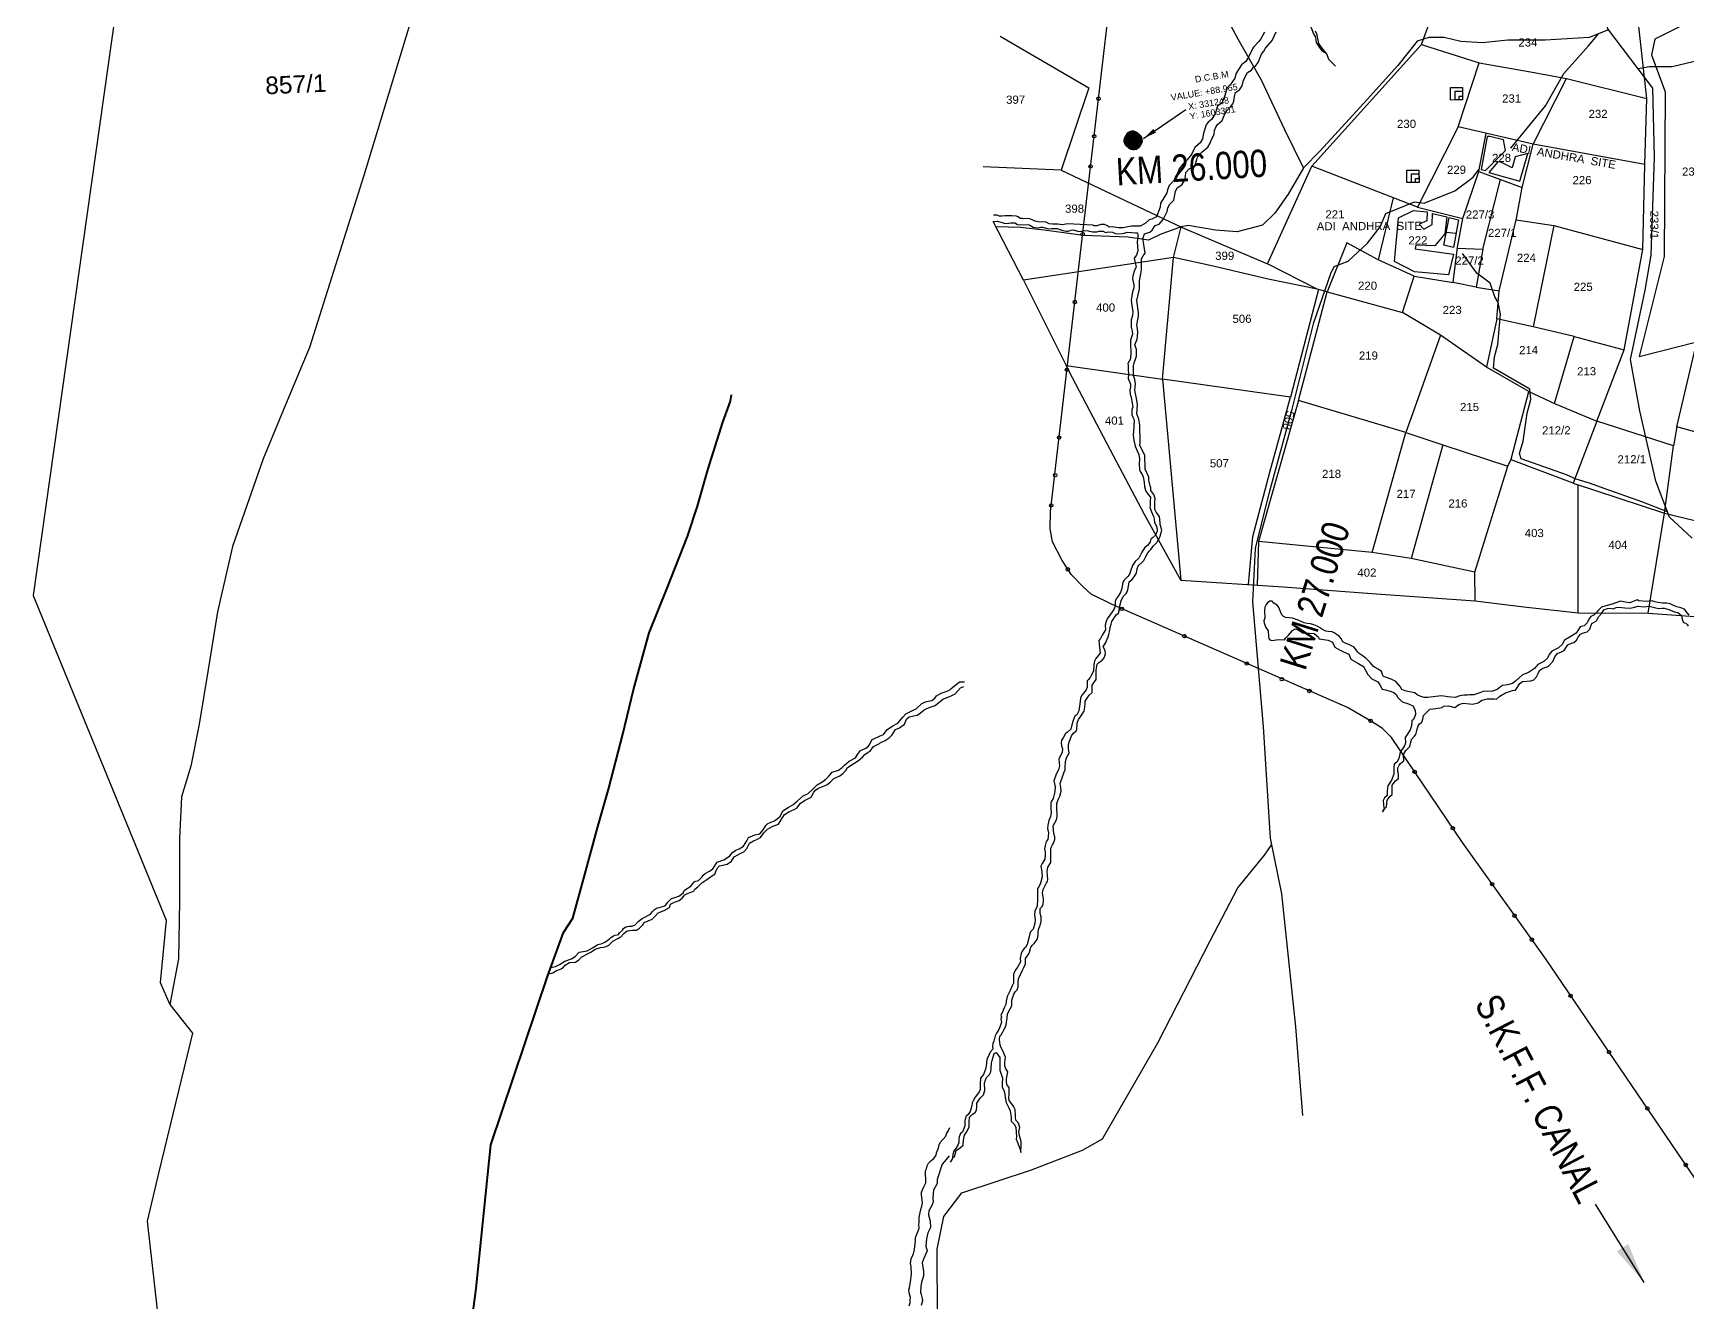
# Model space of a CAD drawing. Header units: inches. Extents: x 304037 to 460575, y 1453943 to 1639883.
# Drawn here: x 329636 to 332061, y 1601598 to 1603459 of the extents above; entities that cross this region are included whole.
import ezdxf

# ---------------------------------------------------------------- set-up
doc = ezdxf.new("R2010")
doc.units = ezdxf.units.IN
doc.header["$MEASUREMENT"] = 0
doc.header["$PDMODE"] = 33
doc.header["$PDSIZE"] = 5
for name, pattern in [('ACAD_ISO02W100', [15, 12, -3]), ('ACAD_ISO07W100', [3, 0, -3]), ('BORDER', [1.75, 0.5, -0.25, 0.5, -0.25, 0, -0.25])]:
    doc.linetypes.add(name, pattern=pattern)
for name, color, linetype in [('cahnige', 6, 'Continuous'), ('CARTTRACK', 30, 'ACAD_ISO02W100'), ('NALA', 4, 'Continuous'), ('pbms', 8, 'Continuous'), ('SQUAREWELL', 5, 'Continuous'), ('SURVEY_BND', 7, 'Continuous'), ('SURVEY_NO', 7, 'Continuous'), ('TEXT', 7, 'Continuous'), ('TITLEBLOCK', 7, 'Continuous'), ('VILLAGE_AREA', 1, 'Continuous'), ('Z LAYER', 7, 'Continuous'), ('zz', 7, 'Continuous')]:
    doc.layers.add(name, color=color, linetype=linetype)
doc.layers.add('FOOTPATH', color=150, linetype='ACAD_ISO07W100', lineweight=30)
doc.layers.add('VILL_BOUNDARY', color=6, linetype='BORDER', lineweight=30)
doc.styles.add('ARIALN', font='ARIALN.TTF')
doc.styles.get("Standard").update_dxf_attribs({"font": 'arial.ttf'})
doc.dimstyles.get("Standard").update_dxf_attribs({"dimtxt": 0.18, "dimasz": 0.18, "dimexe": 0.18, "dimexo": 0.0625, "dimgap": 0.09, "dimtad": 0, "dimtih": 1, "dimtoh": 1, "dimdec": 4, "dimzin": 0, "dimdsep": 46, "dimtxsty": 'Standard', "dimcen": 0.09, "dimadec": 0, "dimazin": 0, "dimtfac": 1, "dimtdec": 4, "dimtofl": 0, "dimtmove": 0, "dimatfit": 3, "dimfxl": 0, "dimtolj": 1, "dimtzin": 0, "dimarcsym": 0})

# ---------------------------------------------------------------- blocks, each defined once
blk = doc.blocks.new('KALUVOYA')
at = {"layer": 'SURVEY_BND', "linetype": 'ByBlock'}
blk.add_lwpolyline([(64.01, 75.8), (43.19, 48.47), (28.99, 10.13), (0, 0), (-12.96, -92.16), (6.03, -138.4), (5.19, -147.25), (6.56, -150.42)], dxfattribs=at)
at = {"layer": 'VILL_BOUNDARY', "linetype": 'ByBlock'}
blk.add_lwpolyline([(40.86, -9.95), (34.1, -32.3), (26.4, -56.83), (23.2, -64.42), (19.79, -72.68), (15.45, -85.16), (13.31, -94.49), (11.97, -102.68), (10.7, -110.48), (9.51, -116.48), (8.2, -120.82), (7.9, -126.74), (7.9, -135.67), (7.79, -143.92), (6.56, -150.42), (9.8, -154.49), (4.99, -174.22), (3.33, -181.28), (5.44, -199.8)], dxfattribs=at)
at = {"layer": 'SURVEY_NO', "linetype": 'ByBlock'}
blk.add_text('857/1', height=2.5, rotation=2.5039, dxfattribs=at).set_placement((20.11, -20.76))
blk = doc.blocks.new('THOPUGUNTA')
at = {"layer": 'CARTTRACK', "linetype": 'ByBlock'}
blk.add_lwpolyline([(-6204.9, -1116), (-6237.8, -1085.5), (-6257.9, -1032.4), (-6281.5, -929.7), (-6295.1, -854.1), (-6273.7, -752.5), (-6264.9, -701.5), (-6260.1, -557.5), (-6262.6, -456.4), (-6328.2, -369.8), (-6337.9, -328.8), (-6327.2, -277.6), (-6337.1, -194.7)], dxfattribs=at)
at = {"layer": 'FOOTPATH', "linetype": 'ByBlock'}
for points in [[(-6774.2, -573.4), (-6802, -517.6), (-6836.2, -445), (-6869.6, -385.7), (-6926.1, -280.5), (-6993.5, -179.5), (-7051.5, -55.2), (-7075.2, -8.5), (-7083.8, 52.7), (-7101.5, 90.2), (-7127.1, 139.7), (-7148, 186), (-7206.5, 234.7)], [(-6327.4, -370.9), (-6355.6, -382.4), (-6420, -386.4), (-6475.1, -386.3), (-6512.3, -390.2), (-6543.9, -388.3), (-6568.2, -382.2), (-6590.8, -382.4), (-6598.5, -385), (-6608, -387.6), (-6636.4, -423.2), (-6681, -473.4), (-6706.8, -501.4), (-6750.4, -549.2), (-6774.2, -573.4), (-6796.7, -612), (-6816.4, -639.9), (-6834.5, -657.2), (-6871.7, -667.4), (-6903.5, -664.7), (-6943.4, -658.1), (-6953.9, -659.8), (-6984.4, -671), (-7001.5, -679.2), (-7031.4, -674.8), (-7096.8, -672.5), (-7154.5, -664.8), (-7189.2, -660.7), (-7225.2, -659.8)], [(-6470.3, -544.4), (-6419.8, -482.6), (-6392.8, -435.3), (-6356.5, -394.4), (-6341.5, -376.6)], [(-6174.3, -411.3), (-6234.1, -425.2), (-6267.1, -425.4), (-6284, -428.1)], [(-6775.4, -1962.3), (-6785.5, -1832.3), (-6806.1, -1637.6), (-6822.6, -1556), (-6832.9, -1392.8), (-6848.4, -1209.5), (-6844.7, -1131.5), (-6824, -1048.9), (-6791.2, -927.3), (-6759.3, -800.3), (-6734.2, -728.5), (-6729.3, -717.8), (-6709, -710.1), (-6680.7, -684), (-6661.9, -659.7), (-6653.6, -640.2), (-6611.6, -623.1), (-6597.5, -625.3), (-6552.4, -607.1), (-6525.5, -587), (-6517.3, -575.7)], [(-6240.8, -1077.6), (-6278.6, -1063.1), (-6333.6, -1043.5), (-6353.9, -1036), (-6374.7, -1029.6), (-6388.9, -1023.1), (-6429.1, -1009.3), (-6455.4, -1000), (-6458, -992), (-6452.2, -974.1), (-6446.4, -932.7), (-6441.4, -913), (-6442.9, -897.6), (-6496, -867.1), (-6494.5, -850.2), (-6489.7, -832.3), (-6485.5, -788), (-6489, -770.8), (-6493.8, -762.2), (-6500.7, -742.5), (-6520.4, -727.6), (-6541.4, -698.7)], [(-7281.8, -2416), (-7310.6, -2260), (-7311.1, -2158), (-7301.5, -2110.1), (-7275.2, -2075.5), (-7173.1, -2041.7), (-7098.3, -2012.9), (-7069, -1996.7), (-6987.8, -1855.7), (-6911.1, -1706.2), (-6870.8, -1628.8), (-6831.4, -1580.6), (-6820.7, -1565.2)]]:
    blk.add_lwpolyline(points, dxfattribs=at)
at = {"layer": 'NALA', "linetype": 'ByBlock'}
for points in [[(-6740.9, -405.9), (-6747.4, -397.7), (-6751.8, -391.2), (-6752.8, -386.5), (-6754.3, -378.6), (-6756.9, -373.3)], [(-6831.6, -374.5), (-6837, -384.3), (-6839.9, -388.3), (-6847.4, -395.9), (-6848.9, -398.2), (-6854.5, -410), (-6859, -417.5), (-6865.4, -422.7), (-6873, -434.6), (-6875.1, -442), (-6882.1, -451.8), (-6886.5, -456.3), (-6890.1, -469.1), (-6893.9, -478.4), (-6900.3, -483.2), (-6903.9, -494.2), (-6909.5, -502.5), (-6914.3, -506.7), (-6917.1, -510.2), (-6921.2, -522.6), (-6922.4, -530.8), (-6926.1, -536.7), (-6933.5, -543.6), (-6938.7, -553.8), (-6944.9, -561.7), (-6951.1, -567.9), (-6956.8, -574.7), (-6959.3, -581.7), (-6963.5, -590.8), (-6967.9, -596.1), (-6971.3, -599.5), (-6973.8, -605.8), (-6974.6, -610.1), (-6980.6, -619.6), (-6983.9, -625), (-6984.7, -631.1), (-6986.8, -637.4), (-6990, -645.1), (-6996.5, -648.7), (-7000.8, -649.7), (-7006.6, -655), (-7014, -658.7), (-7019.5, -659.1), (-7026.3, -659.1), (-7031.9, -659.8), (-7038.8, -661.4), (-7045.8, -661.2), (-7055, -659.9), (-7059.1, -660.4), (-7061.8, -658.6), (-7066.3, -656.7), (-7071.3, -656.7), (-7077.3, -658.3), (-7081.7, -658.6), (-7083.2, -657.6), (-7120.3, -655.7), (-7127.7, -656.8), (-7134.4, -656.2), (-7136.7, -656.2), (-7142.5, -656.2), (-7147.3, -655.5), (-7151.5, -653.1), (-7164, -652.8), (-7167.7, -651.4), (-7175.7, -648.1), (-7186.5, -647.7), (-7189.3, -647.5), (-7193.1, -645.3), (-7195.2, -644.3), (-7202, -643.6), (-7212, -643.9), (-7216.3, -644.3), (-7220.2, -644.1), (-7224.1, -642.6), (-7228.8, -642.9)], [(-7289, -2024.5), (-7285.7, -2023), (-7283.6, -2013.6), (-7276.9, -2009.1), (-7272.9, -2005.6), (-7272.4, -1998.3), (-7271.3, -1991), (-7268.2, -1986.8), (-7266.4, -1983.1), (-7264.2, -1979), (-7264.2, -1971.7), (-7264, -1964.5), (-7259.3, -1960.2), (-7255.5, -1957.7), (-7253.4, -1954.7), (-7253.3, -1949.6), (-7253, -1944.2), (-7248.2, -1937), (-7243.4, -1932.1), (-7241.3, -1925.8), (-7241.7, -1914.5), (-7238.9, -1906.4), (-7234.6, -1902), (-7232.6, -1898.1), (-7232, -1892.8), (-7231.6, -1885.6), (-7230.8, -1881.6), (-7227.8, -1871.6), (-7224.6, -1870.2), (-7219.5, -1877.1), (-7219.5, -1890.1), (-7219.5, -1895.7), (-7215.6, -1907.6), (-7215.8, -1914.7), (-7216.1, -1920.8), (-7213.4, -1925.1), (-7212.2, -1930.4), (-7211.7, -1935.7), (-7210.3, -1943.3), (-7206.3, -1951.1), (-7204.3, -1955.6), (-7202.7, -1965), (-7202.8, -1970.6), (-7197.8, -1975.7), (-7196, -1980.1), (-7194.9, -1993.1), (-7195.5, -1997), (-7193, -2002.9), (-7189.6, -2012.1), (-7188.8, -2016.4), (-7188, -2005.3), (-7188, -2000.4), (-7189.9, -1993.4), (-7191.3, -1986.3), (-7189.9, -1979.9), (-7191.8, -1973.4), (-7195.7, -1969.1), (-7196.5, -1965.2), (-7196.5, -1962.2), (-7197, -1953.7), (-7199, -1949.6), (-7201, -1946.9), (-7205.6, -1940.3), (-7206.2, -1936.1), (-7205.6, -1932), (-7205.7, -1923.9), (-7205.9, -1921.2), (-7208.5, -1917.9), (-7209.5, -1912.8), (-7209.8, -1909.3), (-7209.2, -1905.8), (-7207.7, -1898.4), (-7210.7, -1894), (-7212.2, -1889.6), (-7212.2, -1885.7), (-7211.8, -1880.8), (-7211.2, -1876.9), (-7215.2, -1867.3), (-7217.4, -1863.1), (-7218.7, -1859), (-7220.1, -1850.7), (-7219.5, -1846.1), (-7217.3, -1844.1), (-7211.9, -1834.3), (-7210, -1829.3), (-7208.8, -1819.1), (-7208.3, -1813.9), (-7206.7, -1810.5), (-7201.9, -1801.4), (-7201.8, -1793.3), (-7199, -1784.7), (-7196.4, -1780.5), (-7194, -1778.1), (-7192.7, -1773.4), (-7192.7, -1767.3), (-7192.2, -1762), (-7186.3, -1749.5), (-7184.3, -1745.4), (-7181.9, -1740.1), (-7181.7, -1734.8), (-7181.6, -1732.1), (-7177, -1725.4), (-7176, -1722.7), (-7173.8, -1715.4), (-7171.6, -1712.8), (-7169.2, -1710.1), (-7164.6, -1704.3), (-7163.5, -1700.8), (-7163.3, -1696.3), (-7163.2, -1693), (-7162.1, -1688.2), (-7160.8, -1684.7), (-7159.4, -1679.7), (-7158.8, -1677.3), (-7158.8, -1671.2), (-7160.4, -1666.1), (-7160.4, -1659), (-7157.5, -1656.1), (-7156.6, -1654.5), (-7155.2, -1649.1), (-7155.3, -1645.2), (-7156.8, -1636), (-7155.7, -1631), (-7152.6, -1624), (-7151.2, -1621.3), (-7149.7, -1619.3), (-7149.1, -1616.5), (-7150.2, -1604.6), (-7149.4, -1601.7), (-7148.9, -1598.5), (-7144.6, -1591.3), (-7144.6, -1587.9), (-7144.5, -1583.6), (-7144.5, -1580.2), (-7144.8, -1570.7), (-7142, -1565.5), (-7140.7, -1563.2), (-7138.9, -1558), (-7138.7, -1553.7), (-7140.1, -1548.9), (-7141.2, -1538), (-7136.6, -1529.2), (-7135.4, -1524.1), (-7135.3, -1518.2), (-7136, -1514.6), (-7136, -1509), (-7136, -1505.1), (-7135.1, -1502.1), (-7133.4, -1498.4), (-7131.5, -1494.3), (-7129.4, -1487.2), (-7129.9, -1481.4), (-7130.9, -1475.7), (-7127.3, -1464.7), (-7125.6, -1460.2), (-7123.8, -1455.8), (-7123.7, -1452.5), (-7123.3, -1443.5), (-7121.8, -1437.9), (-7119.5, -1433.9), (-7117.8, -1431.3), (-7118.7, -1424.6), (-7118.7, -1418.7), (-7117.9, -1415.3), (-7114.2, -1406.1), (-7111.5, -1401.9), (-7107.6, -1398.6), (-7106.5, -1396.7), (-7105.9, -1387.4), (-7104.2, -1381.8), (-7101.7, -1378.3), (-7095.6, -1369.7), (-7095, -1364), (-7094.4, -1358.2), (-7094.2, -1355.1), (-7088.3, -1346.1), (-7084.2, -1342.4), (-7084.3, -1339.2), (-7083.9, -1336.5), (-7084.2, -1331.4), (-7078.3, -1323.5), (-7078.3, -1318), (-7078.1, -1309.5), (-7076.7, -1300.7), (-7075, -1299.1), (-7071.3, -1296.6), (-7069.2, -1294.5), (-7066.7, -1291.7), (-7064.8, -1285.7), (-7065.1, -1280.6), (-7067.9, -1275.2), (-7064.1, -1269.3), (-7062.3, -1264.3), (-7060.9, -1260.6), (-7059.7, -1257.3), (-7058.5, -1253.5), (-7057.5, -1247.3), (-7056.4, -1242), (-7055.5, -1238.2), (-7048.7, -1228.6), (-7045.6, -1226), (-7044.4, -1222.6), (-7043.9, -1217.4), (-7041.5, -1208.1), (-7038.7, -1201.8), (-7034.1, -1197.3), (-7032.8, -1194.6), (-7031.9, -1191.9), (-7030.8, -1186.6), (-7029.8, -1180.1), (-7026, -1177), (-7022.8, -1172.6), (-7020.9, -1170.5), (-7019.1, -1167.6), (-7018, -1161.3), (-7017.3, -1158), (-7015.7, -1155.7), (-7011.3, -1151.8), (-7008.5, -1148.9), (-7005.6, -1143.1), (-7002.3, -1137.5), (-6999.9, -1134.6), (-6997.9, -1132.6), (-6995.8, -1129.5), (-6994.7, -1128), (-6989.5, -1122.7), (-6987.2, -1119.3), (-6985.3, -1115.7), (-6984.6, -1113), (-6982.2, -1104.2), (-6983.3, -1099.6), (-6984.3, -1095.9), (-6984.3, -1093.9), (-6985.4, -1084.2), (-6990.4, -1078.2), (-6992.5, -1074), (-6992.4, -1063.6), (-6992, -1057.8), (-6993.8, -1052), (-6998.2, -1046.5), (-6998.2, -1042.5), (-6998.9, -1039.4), (-7001.2, -1031.2), (-7001.2, -1026.6), (-7006.3, -1014.8), (-7006.6, -1009.5), (-7007, -999.9), (-7007, -994.7), (-7014.1, -980.4), (-7013.9, -976.2), (-7014.5, -950.4), (-7015.5, -942), (-7018.6, -934.1), (-7017.5, -921), (-7018.7, -914), (-7021.7, -899.4), (-7020.6, -890.1), (-7021.8, -883.4), (-7023.6, -878), (-7023.6, -868), (-7023.5, -863.6), (-7022.6, -859.1), (-7021.2, -855.4), (-7019.2, -849.4), (-7019.2, -839.7), (-7021.4, -833), (-7018.4, -824.4), (-7017.1, -815.1), (-7017.5, -808.7), (-7018.9, -804), (-7017.1, -795.8), (-7016.1, -791.4), (-7016, -785.6), (-7018.9, -767.7), (-7015.8, -755.2), (-7015, -750.6), (-7015, -744.1), (-7015, -739), (-7012.9, -728.7), (-7012, -722.9), (-7011.9, -717.3), (-7011.9, -710.7), (-7012, -706.6), (-7009.6, -702.2), (-7006.5, -698.4), (-7007.6, -691.9), (-7008.5, -685.9), (-7009.8, -677.2), (-7007.3, -670.3), (-6999.4, -667.8), (-6996.2, -664.8), (-6993.6, -660.8), (-6991.7, -657.9), (-6988.8, -656.9), (-6986.1, -655.9), (-6982.9, -652.5), (-6980.5, -649.8), (-6978.9, -647.4), (-6974.3, -637.5), (-6973.4, -631.9), (-6970.5, -626.8), (-6964.6, -620.8), (-6963, -612.8), (-6961.8, -608.3), (-6959.8, -602.5), (-6952.8, -598.2), (-6949, -592.2), (-6947.5, -586), (-6947.1, -580.4), (-6942.2, -574.7), (-6936.6, -572.1), (-6932.6, -567.9), (-6930.7, -561), (-6929.6, -557.1), (-6926.1, -553), (-6923, -549.8), (-6914.7, -543), (-6911.1, -537.2), (-6909.1, -531.9), (-6905.2, -524.4), (-6904.8, -518.9), (-6902.3, -512.9), (-6900.7, -509.9), (-6893.5, -504), (-6891.9, -499.3), (-6889.3, -493.1), (-6886.6, -489.4), (-6881.4, -484.1), (-6878, -479.5), (-6876.6, -475.7), (-6875.6, -469.1), (-6874.3, -463.2), (-6868.3, -459), (-6864.4, -453.1), (-6862.2, -444.7), (-6856.7, -433.6), (-6850.7, -430.3), (-6848.3, -426.4), (-6845.1, -425), (-6840.9, -418.8), (-6835.9, -406.9), (-6832.6, -402.5), (-6829.9, -397.9), (-6820.3, -387), (-6817.3, -380.5), (-6814.5, -373.9)], [(-6763.8, -367), (-6759.9, -377.1), (-6756.7, -381.8), (-6755.7, -389.7), (-6751.8, -395.7), (-6747.6, -402.1), (-6740.9, -405.9), (-6737.6, -414.1), (-6731, -420.9), (-6727.5, -424.5)], [(-7229.2, -652.1), (-7223.5, -651.7), (-7216.1, -653.4), (-7212, -654.9), (-7206.3, -654.4), (-7203.3, -653.8), (-7200.6, -653.8), (-7197.5, -654.2), (-7193.5, -656.4), (-7189.5, -657), (-7178.2, -656.3), (-7175.3, -657.4), (-7170.7, -660.2), (-7163.5, -661.3), (-7159.4, -660.5), (-7156.8, -660.2), (-7147.9, -662.9), (-7143.3, -662.3), (-7138.4, -662.1), (-7135.5, -662.2), (-7133.1, -663.4), (-7127.2, -665.3), (-7122.5, -666.2), (-7119.5, -666.2), (-7115, -664.7), (-7111.8, -664.4), (-7103.7, -666.9), (-7099.2, -666.4), (-7096.2, -665.4), (-7090, -666), (-7083.5, -667.2), (-7079.5, -667.4), (-7076.9, -667.1), (-7074.5, -666.4), (-7071.4, -666), (-7067.9, -666.2), (-7064.8, -668.4), (-7060.7, -667.3), (-7054.5, -667.6), (-7049, -670), (-7040.4, -669.9), (-7036.6, -669.2), (-7033.2, -667.8), (-7026.1, -668), (-7020.8, -668.5), (-7017.9, -668.9), (-7017, -671.8), (-7017.3, -676.1), (-7018.3, -681.6), (-7017.8, -688.5), (-7017, -694.9), (-7019.4, -701.3), (-7022.8, -706), (-7021.3, -712.5), (-7019.7, -718.5), (-7021.9, -724), (-7024.5, -731.5), (-7025.2, -736.3), (-7023.2, -744.8), (-7023.2, -749.1), (-7024.9, -755.2), (-7026.2, -761.5), (-7027.1, -767.3), (-7025.9, -775.8), (-7024.5, -783.9), (-7025.2, -790), (-7027.2, -796.4), (-7026.9, -807), (-7025.6, -812.9), (-7025.2, -817.4), (-7028, -826), (-7028, -833.4), (-7027.5, -842.9), (-7028.1, -853.2), (-7031.8, -860.3), (-7031.6, -863), (-7031.4, -868.9), (-7030.9, -875.4), (-7031.5, -882.1), (-7027.9, -890.3), (-7028, -894.4), (-7029, -899.5), (-7028.6, -905.5), (-7027.1, -909.5), (-7026.4, -913.1), (-7025.8, -915.7), (-7024.4, -923.8), (-7025.9, -928.1), (-7026.2, -931.6), (-7026.1, -935.7), (-7023.6, -940.5), (-7022.5, -944.3), (-7022.9, -950.4), (-7022.9, -953.7), (-7024, -964.5), (-7023.3, -972.9), (-7021.1, -981.5), (-7018, -988.2), (-7015.5, -993.6), (-7014.8, -1000), (-7015.2, -1007.5), (-7014.9, -1015.7), (-7013.6, -1018.7), (-7011, -1022.9), (-7009.5, -1026.5), (-7008, -1034.1), (-7007.4, -1040.7), (-7005.3, -1047.2), (-7001.9, -1052.1), (-6998.7, -1056.3), (-6999.3, -1062), (-6999, -1068.2), (-6999.6, -1071), (-6997.1, -1077.6), (-6994.3, -1084.4), (-6993.4, -1088.3), (-6992.6, -1093.4), (-6989.5, -1099.5), (-6989, -1106.1), (-6991.2, -1111.6), (-6995.8, -1115.8), (-6998, -1117.8), (-6999.1, -1121.5), (-7001.1, -1124.7), (-7003.2, -1126.9), (-7007.6, -1130.5), (-7011.2, -1136.5), (-7012.7, -1139.6), (-7015.5, -1145.3), (-7016, -1146.1), (-7021.3, -1150.3), (-7025, -1156), (-7027.9, -1164.5), (-7028.7, -1167.9), (-7031.3, -1171.8), (-7034.3, -1174.9), (-7037.1, -1177.8), (-7039.3, -1180.6), (-7040.4, -1190), (-7042.6, -1195.9), (-7046, -1201.2), (-7048.7, -1204.9), (-7050.6, -1208.9), (-7050.4, -1215.6), (-7052.2, -1220.7), (-7058.1, -1229.1), (-7062.1, -1234.3), (-7063.8, -1238.3), (-7065.1, -1243.5), (-7064.7, -1250.4), (-7069.4, -1258.4), (-7071.9, -1263.4), (-7074.4, -1266.2), (-7073.6, -1275.9), (-7072.6, -1284.8), (-7078.8, -1292.3), (-7080.9, -1296.3), (-7081.6, -1301.4), (-7082.2, -1311.3), (-7085.3, -1316.6), (-7086.9, -1320.6), (-7090, -1323.7), (-7091.2, -1325.4), (-7091.2, -1329.8), (-7091.2, -1334.6), (-7092.9, -1338.4), (-7098.6, -1346), (-7101.3, -1350.4), (-7101.9, -1355.5), (-7102.5, -1362.4), (-7103.5, -1369.3), (-7106.5, -1375), (-7109.3, -1377.2), (-7112, -1383.4), (-7114, -1389.9), (-7115.5, -1396), (-7120.8, -1400.8), (-7123, -1402.5), (-7126.7, -1409), (-7128.9, -1412.1), (-7129.3, -1416), (-7129, -1420.5), (-7127.7, -1425), (-7128, -1430.5), (-7131.2, -1435.5), (-7133.1, -1439.9), (-7131.9, -1449.6), (-7133.5, -1455.7), (-7135.3, -1459.3), (-7137.5, -1463.7), (-7140.4, -1471.8), (-7138.3, -1480.6), (-7138.6, -1487.9), (-7141.2, -1497.5), (-7143.9, -1501.5), (-7144.9, -1503.4), (-7144.5, -1513), (-7144.2, -1518.7), (-7145.3, -1524.3), (-7147.6, -1529.8), (-7149.1, -1536.6), (-7149.5, -1541.7), (-7148, -1548.2), (-7149.2, -1557.8), (-7151.4, -1560.8), (-7152.8, -1566.8), (-7154, -1571.4), (-7153.2, -1575.7), (-7153.2, -1579.3), (-7153.5, -1586.8), (-7157.5, -1593), (-7159.3, -1596.7), (-7157.9, -1605.3), (-7157.2, -1612.4), (-7159.8, -1621.8), (-7162.3, -1627), (-7164.1, -1629.7), (-7164, -1637.6), (-7164.2, -1645.5), (-7164.5, -1655.4), (-7168, -1663), (-7168.8, -1668.2), (-7167.6, -1675.4), (-7167.9, -1680.4), (-7170.6, -1689.2), (-7174.3, -1692.9), (-7175.5, -1695.7), (-7176.3, -1700.3), (-7179.5, -1711.7), (-7182, -1716), (-7183.8, -1717.4), (-7186.6, -1721.3), (-7188.3, -1724.7), (-7189.8, -1731.9), (-7188.9, -1737.3), (-7193.5, -1745), (-7196.2, -1748.1), (-7198.3, -1752.5), (-7199.3, -1755.7), (-7199.5, -1763.7), (-7199.6, -1768.3), (-7201.4, -1772.4), (-7204.2, -1779.1), (-7206.5, -1784), (-7208.6, -1788.1), (-7210, -1794.5), (-7210.8, -1799.6), (-7213, -1804.4), (-7214.7, -1807.7), (-7216.2, -1811.8), (-7217.8, -1815.3), (-7217, -1818.2), (-7217.7, -1821.2), (-7216.8, -1825.6), (-7218.9, -1831.3), (-7220.8, -1836.3), (-7224.3, -1841.7), (-7226.2, -1845.7), (-7228.4, -1853.5), (-7229.8, -1856.6), (-7230.1, -1860.7), (-7229.8, -1864.9), (-7233.4, -1869.5), (-7236.6, -1876.1), (-7238.5, -1879.5), (-7239.4, -1890), (-7240.5, -1894.5), (-7243.1, -1902), (-7247.5, -1907.4), (-7247.9, -1911.4), (-7248, -1912.9), (-7248.4, -1920.8), (-7248.3, -1924.3), (-7249.2, -1926.8), (-7250.6, -1929), (-7255.5, -1935.6), (-7258.4, -1940.7), (-7259.9, -1943.5), (-7260.6, -1947.8), (-7262.9, -1956.5), (-7266, -1961), (-7269.3, -1963.8), (-7270.8, -1970), (-7270.7, -1977.5), (-7272.4, -1983), (-7274.3, -1986.8), (-7276.9, -1988.9), (-7279.1, -1993.6), (-7279.6, -1997.7), (-7279.4, -2001.4), (-7280.3, -2004.9), (-7284.1, -2010.6), (-7287.4, -2015.3), (-7288.1, -2019.9), (-7289.4, -2026.3), (-7292.3, -2030.5)], [(-6209.3, -1228.9), (-6213.4, -1223.8), (-6216.1, -1220.1), (-6221.2, -1218.1), (-6227.4, -1216.7), (-6232.3, -1214.8), (-6237, -1212.4), (-6242.5, -1211.2), (-6248.1, -1211.3), (-6255.1, -1210.6), (-6259.3, -1209.5), (-6264, -1208.1), (-6271.4, -1208.7), (-6282.9, -1208), (-6285.5, -1206.6), (-6292.7, -1209.4), (-6295.9, -1210.9), (-6302.7, -1209.8), (-6309.9, -1208.5), (-6322.2, -1212.6), (-6331.2, -1215.1), (-6337.7, -1217.3), (-6342.7, -1222), (-6345.9, -1225.8), (-6348.3, -1228.5), (-6353.4, -1230.9), (-6356.1, -1234.7), (-6358.5, -1240.4), (-6363.2, -1244.5), (-6368.9, -1246.2), (-6372.5, -1251.6), (-6374.8, -1255.5), (-6383.7, -1260.7), (-6391.6, -1265.6), (-6395.4, -1271.8), (-6400.8, -1276.8), (-6410.4, -1281.9), (-6414.1, -1286.4), (-6416.5, -1292.2), (-6421.9, -1297), (-6431, -1301.5), (-6435.7, -1307.1), (-6444.5, -1313), (-6453.6, -1316.6), (-6463.5, -1325.6), (-6467.9, -1328.9), (-6475.6, -1331.3), (-6482.7, -1332.1), (-6485.7, -1334.1), (-6490.6, -1337.8), (-6497.2, -1340.5), (-6511, -1340.6), (-6516, -1343), (-6524.5, -1345.8), (-6531.1, -1345.9), (-6534, -1346), (-6539.2, -1346.1), (-6545, -1347.2), (-6552.2, -1349.8), (-6563.2, -1348.9), (-6565.5, -1348), (-6572.3, -1347.1), (-6584.3, -1348.5), (-6592.3, -1349.6), (-6597.4, -1349.4), (-6602.4, -1348), (-6607.8, -1345.6), (-6611.3, -1343), (-6621.2, -1341), (-6625.5, -1340), (-6630.1, -1337.9), (-6632.5, -1333.4), (-6638.9, -1326.3), (-6645.9, -1322.8), (-6652.9, -1320.4), (-6656.9, -1318.8), (-6658.4, -1315.7), (-6660.2, -1311.6), (-6665.1, -1308.2), (-6669.2, -1305.6), (-6672, -1304.1), (-6676.2, -1298.8), (-6682.7, -1292.6), (-6688.5, -1288.3), (-6693, -1285.3), (-6694.9, -1283), (-6700.2, -1275.7), (-6707.9, -1271.8), (-6713.2, -1269.9), (-6716.6, -1268.3), (-6717.6, -1266), (-6719.8, -1262.6), (-6722.2, -1259.8), (-6729.6, -1254.8), (-6732.3, -1253.3), (-6737.6, -1252.9), (-6741.4, -1252.6), (-6746.4, -1250.1), (-6750.9, -1247), (-6754.2, -1245.1), (-6759.3, -1243.1), (-6763.9, -1241.6), (-6769, -1241.1), (-6773.2, -1240), (-6782.3, -1236.1), (-6790.3, -1233.4), (-6795.5, -1232.7), (-6800.7, -1232.2), (-6803.7, -1230.8), (-6806, -1228.4), (-6807.5, -1225.3), (-6809.5, -1220), (-6810.9, -1216.8), (-6812.9, -1214.2), (-6817.7, -1211.2), (-6820.3, -1208.6), (-6823.5, -1208.5), (-6827.2, -1210.8), (-6829.3, -1213.4), (-6831.1, -1217.4), (-6831.7, -1222.2), (-6831.2, -1233.1), (-6832.3, -1237.5), (-6831.8, -1240.5), (-6829.5, -1247), (-6826.2, -1251.8), (-6825.7, -1260.2), (-6825, -1263.4), (-6823.7, -1265), (-6820.8, -1266.3), (-6817.2, -1265.8), (-6814.6, -1265.1), (-6810.3, -1264.8), (-6802.2, -1265), (-6802.2, -1265), (-6800.1, -1262.2), (-6796.5, -1258.2), (-6793.3, -1254.8), (-6790.5, -1251.7), (-6787.8, -1249.7), (-6785.5, -1249.1), (-6782.4, -1250.7), (-6775.1, -1254.7), (-6770.7, -1255.5), (-6766.3, -1255.5), (-6758.7, -1256), (-6752.8, -1260.7), (-6751.6, -1263.5), (-6738.2, -1265.6), (-6731.7, -1268.6), (-6728.2, -1276), (-6721.8, -1279.6), (-6715.6, -1282.5), (-6707.7, -1286), (-6705, -1293.4), (-6694.6, -1299.4), (-6686.6, -1304.4), (-6680.1, -1315.9), (-6674.3, -1322.1), (-6665.2, -1326.5), (-6662.7, -1331), (-6659, -1337.2), (-6654.4, -1338.3), (-6647.2, -1340.5), (-6642.1, -1342.2), (-6638.4, -1345.1), (-6636.3, -1349.6), (-6629.9, -1356.1), (-6620.6, -1359), (-6614.1, -1362.1), (-6610.5, -1368.4), (-6610.1, -1374.5), (-6613.1, -1382), (-6615.8, -1383.6), (-6616.1, -1391.4), (-6618.1, -1396.8), (-6622.5, -1403.7), (-6625.3, -1408.5), (-6624.8, -1416.1), (-6626.2, -1420.5), (-6632.5, -1429.6), (-6634.8, -1439), (-6637.6, -1444.6), (-6641.4, -1447.4), (-6642.1, -1452.5), (-6642, -1462.1), (-6645.3, -1470.7), (-6650.8, -1479), (-6651.7, -1486.3), (-6651.8, -1493.5), (-6655.6, -1496.8), (-6657.4, -1500.8), (-6657.3, -1507.2), (-6656.3, -1513.1), (-6658.4, -1517), (-6656.3, -1513.1), (-6652.5, -1509.9), (-6651.7, -1499.9), (-6647.5, -1494.1), (-6644.4, -1491.6), (-6644.2, -1484), (-6644.2, -1478.1), (-6639.5, -1471.8), (-6635.3, -1468.4), (-6635.3, -1462.3), (-6636.2, -1457.7), (-6636, -1452.9), (-6634.2, -1448.8), (-6632, -1446.6), (-6627.5, -1442.5), (-6627.6, -1433.2), (-6624.4, -1427.2), (-6618.7, -1421.6), (-6616.3, -1411.2), (-6611.9, -1406.1), (-6609.6, -1403.7), (-6608.3, -1398.2), (-6606.3, -1391.2), (-6604.4, -1388.2), (-6601.9, -1387), (-6600.9, -1385.9), (-6599.5, -1381.2), (-6598.7, -1375.8), (-6593.5, -1371.1), (-6589.2, -1366.5), (-6580.4, -1365.8), (-6571.3, -1364.4), (-6569.1, -1362.3), (-6561.6, -1362), (-6552.5, -1364.1), (-6546.5, -1359.8), (-6540.2, -1357.8), (-6530.9, -1358.9), (-6526.5, -1359.4), (-6518.5, -1357.4), (-6512.9, -1353.7), (-6505.2, -1351.4), (-6494.3, -1351.4), (-6491.4, -1352.1), (-6486.5, -1347.8), (-6478.5, -1343), (-6468.2, -1339.6), (-6463.5, -1339.1), (-6457.3, -1329.2), (-6453.5, -1326.3), (-6441.2, -1325.4), (-6437, -1323.7), (-6433.1, -1319.5), (-6430.3, -1314.3), (-6428.6, -1310.2), (-6423.6, -1306.8), (-6418.4, -1305.1), (-6415.3, -1303.6), (-6408.9, -1297.1), (-6405.8, -1289.8), (-6402.2, -1285), (-6396.2, -1282.6), (-6392.4, -1280.6), (-6389.1, -1275.5), (-6386.9, -1272.2), (-6381.7, -1270), (-6378.3, -1268.8), (-6374.2, -1265.6), (-6371.7, -1261.3), (-6368.6, -1257), (-6365.4, -1255.5), (-6358.4, -1253.3), (-6354.5, -1249.7), (-6352.5, -1243.7), (-6352, -1241.1), (-6344.7, -1237.1), (-6344.1, -1235.2), (-6341.7, -1231), (-6337.3, -1225.9), (-6334.3, -1221), (-6329, -1219), (-6324.3, -1218.7), (-6320.4, -1219.8), (-6316.1, -1217.6), (-6312.2, -1217.1), (-6303.2, -1218.2), (-6295.8, -1218.6), (-6289, -1217.2), (-6284, -1215.7), (-6275.5, -1216.6), (-6267.5, -1216), (-6257.8, -1218.3), (-6253.8, -1219), (-6249.2, -1218.9), (-6245.9, -1218.7), (-6239, -1220.6), (-6230.6, -1224.2), (-6225.5, -1224.9), (-6225.5, -1224.9), (-6220.2, -1229.6), (-6219.6, -1234.6), (-6217.3, -1239.7), (-6214, -1240.6), (-6211.8, -1242.5), (-6210.4, -1245.1)], [(-7880.8, -1754.9), (-7874.4, -1753.4), (-7869.1, -1749.9), (-7864.9, -1748.3), (-7862.2, -1747.6), (-7859, -1744.9), (-7856.4, -1742), (-7850.3, -1738.1), (-7841.2, -1737.6), (-7836.6, -1734.1), (-7832.3, -1729.7), (-7822.8, -1724.7), (-7819, -1723.1), (-7812.7, -1718.7), (-7804.7, -1716.2), (-7800.3, -1715.8), (-7796.6, -1714.8), (-7792.7, -1712.7), (-7790.8, -1711.2), (-7787.9, -1708.3), (-7786.6, -1706.8), (-7779.4, -1702.8), (-7776.7, -1701.6), (-7774.9, -1700.6), (-7770.3, -1695.7), (-7765.7, -1691.9), (-7757.6, -1690.8), (-7752.1, -1690.5), (-7747.5, -1687.7), (-7742.7, -1682.9), (-7740.5, -1679.4), (-7729.2, -1674.4), (-7724.1, -1669.6), (-7720.4, -1665.3), (-7711.2, -1661.8), (-7703.7, -1657.7), (-7702.2, -1652.8), (-7696.1, -1649.8), (-7689.5, -1647), (-7684.8, -1643.7), (-7681.3, -1639), (-7676.1, -1636.6), (-7668, -1633.7), (-7666.4, -1630.8), (-7662.3, -1627), (-7656.1, -1621.5), (-7649, -1616.7), (-7643.4, -1612.7), (-7637, -1608.4), (-7635.6, -1604.8), (-7633.3, -1599.2), (-7630.1, -1596.6), (-7618.9, -1594.1), (-7612.8, -1589.4), (-7608.9, -1583.4), (-7603.5, -1580.1), (-7600.1, -1578.2), (-7594.7, -1575.7), (-7590.3, -1570.8), (-7586.1, -1563), (-7580.4, -1559.7), (-7575.8, -1557.8), (-7570, -1555), (-7565.3, -1548.3), (-7560, -1542.7), (-7553, -1538.8), (-7543.9, -1535.4), (-7539.9, -1529.1), (-7535.1, -1521.3), (-7528.6, -1517.2), (-7519.9, -1513.6), (-7516.3, -1511.4), (-7512.3, -1505.3), (-7505.9, -1500.8), (-7497.7, -1496.8), (-7496.1, -1495.9), (-7491.9, -1488.5), (-7489.3, -1484.9), (-7485.2, -1482.5), (-7473.1, -1477.7), (-7467.4, -1473.2), (-7462.8, -1468.3), (-7453.9, -1464.5), (-7449.5, -1461.3), (-7445.3, -1456.8), (-7442.6, -1452.3), (-7432.1, -1445.5), (-7426.8, -1442.1), (-7420.6, -1437.1), (-7417.4, -1433.3), (-7412.3, -1430), (-7409.3, -1428.2), (-7404.7, -1421.7), (-7395.9, -1417), (-7395, -1416.1), (-7387.6, -1412.9), (-7381.6, -1409), (-7377.3, -1404.4), (-7372.4, -1396.4), (-7366.3, -1394.1), (-7359.4, -1388.9), (-7356.4, -1381.3), (-7352.5, -1378), (-7340.7, -1375.6), (-7335.8, -1372.3), (-7330.3, -1367.7), (-7326.2, -1365.7), (-7320, -1363.6), (-7315.5, -1362), (-7314, -1361.4), (-7303.2, -1352.2), (-7294.2, -1348.5), (-7289.7, -1346.9), (-7287.8, -1346), (-7284.7, -1344.2), (-7281.1, -1339.9), (-7277.1, -1335.5), (-7272.2, -1333.8)], [(-7877.4, -1745.2), (-7870.5, -1744), (-7863.7, -1740.8), (-7857, -1736.4), (-7847.1, -1732.7), (-7841.6, -1729.2), (-7835.8, -1723), (-7824.3, -1721.1), (-7816.2, -1716.8), (-7808.4, -1711.5), (-7802.4, -1710.4), (-7797.3, -1707.7), (-7792.2, -1703.9), (-7789.5, -1701.3), (-7785.9, -1698.9), (-7783.3, -1698), (-7780.2, -1697.7), (-7778.4, -1697), (-7776.7, -1694.6), (-7772.7, -1690.8), (-7771, -1688.1), (-7767.5, -1685.8), (-7762.8, -1685.1), (-7758.2, -1684.8), (-7753.9, -1683), (-7749.7, -1678), (-7743.4, -1673.7), (-7731.4, -1667.4), (-7729, -1663.7), (-7725.4, -1660.2), (-7722.7, -1658.3), (-7718.9, -1657.6), (-7711.9, -1655.7), (-7708.8, -1653.7), (-7705.8, -1649.7), (-7705.8, -1649.7), (-7700.8, -1644.2), (-7695.9, -1643), (-7688.9, -1640.2), (-7688.9, -1640.2), (-7683.1, -1635.6), (-7681.7, -1632.3), (-7672.2, -1626.1), (-7669.8, -1623.2), (-7667.3, -1620.1), (-7664.9, -1619), (-7660.9, -1617.7), (-7659, -1616.1), (-7655.8, -1612.7), (-7654.3, -1610.3), (-7651.5, -1607.8), (-7647.7, -1605.6), (-7644.9, -1604.1), (-7640, -1600.7), (-7633.8, -1590.9), (-7623.9, -1587.6), (-7618.7, -1584), (-7615, -1581.7), (-7611.3, -1576.9), (-7606.3, -1573.6), (-7601.7, -1571.7), (-7595, -1567.6), (-7590.2, -1560), (-7587.7, -1554.7), (-7578.5, -1550.8), (-7571.4, -1549.5), (-7568.3, -1546.2), (-7566.3, -1543.7), (-7561.8, -1536.8), (-7559.3, -1534.4), (-7549.5, -1530.6), (-7541.5, -1524.1), (-7537.6, -1515.8), (-7529.5, -1510.8), (-7522.9, -1506.9), (-7516.5, -1501.7), (-7507.8, -1493.7), (-7500.3, -1490.4), (-7492.7, -1483), (-7487.1, -1477.9), (-7479, -1472.9), (-7474.7, -1469.3), (-7469.8, -1464.7), (-7465, -1459.1), (-7455.8, -1456), (-7450.6, -1452.4), (-7446.9, -1448.8), (-7440.2, -1443.2), (-7431, -1438.2), (-7428, -1433.3), (-7423.7, -1427.6), (-7417, -1424.3), (-7413, -1422.2), (-7410.7, -1419.1), (-7408.8, -1415.5), (-7406.5, -1411.4), (-7402.9, -1409.7), (-7396.6, -1406.8), (-7394.6, -1405.8), (-7389.8, -1403.9), (-7384.7, -1396.6), (-7376.2, -1391), (-7368.9, -1387.2), (-7361.5, -1378.5), (-7357, -1373.4), (-7349.5, -1369.7), (-7345.7, -1368), (-7342.2, -1366.1), (-7334, -1358.3), (-7327, -1355.6), (-7319.1, -1354.2), (-7314.8, -1350.8), (-7312.1, -1347.2), (-7305.4, -1343.4), (-7298.1, -1340.7), (-7293.4, -1338.8), (-7291.2, -1337.1), (-7278.5, -1326.8), (-7271.1, -1326.8)], [(-7352.5, -2241.3), (-7350.9, -2236.9), (-7350.7, -2232.7), (-7350.2, -2229.1), (-7352.4, -2222.4), (-7352.6, -2218.1), (-7352, -2214.9), (-7350.8, -2208.3), (-7349.6, -2203.2), (-7349.3, -2198.1), (-7349, -2195), (-7349.5, -2183.8), (-7350.3, -2179.1), (-7349.5, -2172.5), (-7346.6, -2166), (-7344.7, -2160.9), (-7343.8, -2155.2), (-7343, -2145), (-7342.8, -2141.3), (-7339.1, -2131.1), (-7337.8, -2127.5), (-7337.9, -2122.3), (-7337.8, -2118.6), (-7337.8, -2111.9), (-7336.3, -2104.5), (-7335.1, -2100), (-7333.6, -2095), (-7332.9, -2090.2), (-7334.3, -2078.3), (-7334, -2074.8), (-7332.9, -2071), (-7331.1, -2067.7), (-7328, -2061), (-7327.8, -2055.9), (-7328.2, -2048.2), (-7328.2, -2043.3), (-7326.9, -2040.4), (-7326.1, -2036.1), (-7323.9, -2032.4), (-7320.1, -2028.2), (-7316.1, -2025.3), (-7312.5, -2020.5), (-7312, -2016.8), (-7309.5, -2010.1), (-7308.1, -2005.3), (-7306.7, -2001.9), (-7298.4, -1992.6), (-7297.4, -1989.1), (-7294.4, -1984.2), (-7292.8, -1979.7)], [(-7293.6, -2021.3), (-7300.7, -2029.9), (-7303.9, -2033.7), (-7311, -2056.3), (-7311.2, -2061.9), (-7316.5, -2071.8), (-7317.1, -2076.8), (-7317.4, -2084.5), (-7317.2, -2088.7), (-7318.4, -2093.3), (-7323.6, -2101.9), (-7323.7, -2108.1), (-7321.3, -2117.4), (-7321, -2126.6), (-7325.1, -2134.2), (-7326.9, -2143.2), (-7328, -2153.7), (-7326.1, -2160.8), (-7331.1, -2172.9), (-7333.2, -2178), (-7331.4, -2190.9), (-7331.3, -2197.1), (-7332.2, -2200.7), (-7334, -2206.6), (-7335.4, -2213), (-7335.6, -2221.2), (-7334.7, -2224.8), (-7333.1, -2230.3), (-7332.9, -2234), (-7334.6, -2241)]]:
    blk.add_lwpolyline(points, dxfattribs=at)
at = {"layer": 'SQUAREWELL', "linetype": 'ByBlock'}
for points in [[(-6559.1, -455.8), (-6541.4, -455.7), (-6541.3, -473.9), (-6559, -474)], [(-6552.2, -461.1), (-6541.4, -461.1), (-6541.3, -473.9), (-6552.1, -473.9)], [(-6546.4, -468.2), (-6541.4, -468.2), (-6541.3, -473.9), (-6546.4, -473.9)], [(-6622.9, -576.7), (-6605.2, -576.6), (-6605.1, -594.8), (-6622.8, -594.9)], [(-6615.9, -582), (-6605.2, -582), (-6605.1, -594.8), (-6615.9, -594.8)], [(-6610.2, -589.1), (-6605.1, -589.1), (-6605.1, -594.8), (-6610.1, -594.8)]]:
    blk.add_lwpolyline(points, close=True, dxfattribs=at)
at = {"layer": 'SURVEY_BND', "linetype": 'ByBlock'}
for points in [[(-7129.6, -577), (-6952.1, -660.7), (-6827, -714), (-6762, -571.2), (-6601.3, -392.6), (-6571.7, -311.2), (-6511.3, -347.3), (-6473.8, -230.1), (-6464.1, -112.4), (-6478, -106)], [(-6153.5, -313.4), (-6155.8, -343.5), (-6188.3, -349), (-6259.5, -384.6), (-6264.4, -407.9), (-6244.5, -462.1), (-6245.6, -703.5), (-6282.2, -850.1), (-6197.8, -828.6), (-6175.8, -718), (-6164.3, -563.7), (-6155.4, -419.1), (-6155.8, -343.5)], [(-6601.3, -392.6), (-6516.8, -419.7), (-6441.9, -432.6), (-6389.1, -442.5), (-6271.2, -471.7), (-6285.5, -344.4), (-6318.5, -357.5)], [(-7218.8, -380.4), (-7089.3, -456.3), (-7129.6, -577), (-7244, -571.8)], [(-6437.9, -538.5), (-6547.5, -513.4), (-6516.8, -419.7)], [(-6274.2, -568.4), (-6437.9, -538.5), (-6389.1, -442.5)], [(-6227.4, -952.8), (-6232, -980.8), (-6344.5, -944.7), (-6304.6, -840.2), (-6276.9, -693.1), (-6274.2, -568.4), (-6271.2, -471.7), (-6271.2, -471.7)], [(-6547.5, -513.4), (-6607.4, -630.9), (-6541, -647.5), (-6517.3, -578.9), (-6506.7, -522.7)], [(-6517.3, -578.9), (-6453.7, -602.2), (-6437.9, -538.5)], [(-6607.4, -630.9), (-6762, -571.2)], [(-6549, -690.9), (-6511.5, -692.7), (-6485.5, -590.5)], [(-6521.2, -748.5), (-6487.4, -753.5), (-6462.1, -647.7), (-6453.7, -602.2)], [(-6642.9, -617.2), (-6665, -708), (-6711.1, -683.1), (-6739.8, -754.9), (-6754.4, -751.3), (-6827, -714)], [(-6964.8, -705), (-7184.8, -738.1), (-7229.2, -652.1)], [(-6612.1, -732.2), (-6554.8, -741.3), (-6548.9, -689.6), (-6541, -647.5)], [(-6462.5, -649.4), (-6407.6, -657.8), (-6276.9, -693.1)], [(-6752.2, -751.8), (-6793.6, -909.3), (-6981.1, -883.2), (-6964.8, -705), (-6953.9, -659.8)], [(-6407.6, -657.8), (-6437.9, -806.3), (-6491.1, -794.5), (-6487.4, -753.5)], [(-6511.5, -692.7), (-6521.2, -748.5), (-6554.8, -741.3)], [(-6754.4, -751.3), (-6826.2, -736.6), (-6906.8, -717.7), (-6964.8, -705)], [(-6739.8, -754.9), (-6629.5, -785.4), (-6612.1, -732.2), (-6665, -708)], [(-7184.8, -738.1), (-7122.3, -862.9), (-6981.1, -883.2), (-6954, -1177.6), (-7007.6, -1081.3), (-7057.4, -987.1), (-7112.9, -881.2), (-7122.3, -862.9)], [(-6573.7, -818.4), (-6624.5, -961.3), (-6781.9, -914.3), (-6739.8, -754.9)], [(-6491.1, -794.5), (-6506.3, -865.6), (-6573.7, -818.4), (-6629.5, -785.4)], [(-6444.2, -901.1), (-6406.3, -918.8), (-6377.6, -820.8), (-6437.9, -806.3)], [(-6377.6, -820.8), (-6304.6, -840.2)], [(-6057.3, -997.4), (-6090.3, -991), (-6227.4, -952.8), (-6197.8, -828.6)], [(-6673.8, -1137.2), (-6624.5, -961.3), (-6570.3, -979.4), (-6474.8, -1010.5), (-6469.8, -1000.5), (-6444.2, -901.1), (-6506.3, -865.6)], [(-6855.2, -1184.2), (-6848.7, -1113.9), (-6823.8, -1019.6), (-6793.6, -909.3)], [(-6781.9, -914.3), (-6840.4, -1121.2)], [(-6406.3, -918.8), (-6344.5, -944.7), (-6379, -1035.7), (-6470.1, -1001.1)], [(-6570.3, -979.4), (-6616.5, -1146)], [(-6379, -1035.7), (-6245.4, -1079.5), (-6232, -980.8)], [(-6245.4, -1079.5), (-6124, -1108.6), (-6090.3, -991)], [(-6523.2, -1165.9), (-6474.8, -1010.5)], [(-6523, -1208.2), (-6451.6, -1216.9), (-6371.7, -1225.7), (-6371.6, -1038.1)], [(-6371.7, -1225.7), (-6269.1, -1226.2), (-6245.4, -1079.5)], [(-6954, -1177.6), (-6804.3, -1187.6), (-6674, -1197.1), (-6523, -1208.2), (-6523.2, -1165.9), (-6616.5, -1146), (-6673.8, -1137.2), (-6840.4, -1121.2), (-6842.4, -1185.1)], [(-6269.1, -1226.2), (-6152.7, -1234.3), (-6058.9, -1239.2), (-5954.5, -1247.3)]]:
    blk.add_lwpolyline(points, dxfattribs=at)
at = {"layer": 'VILL_BOUNDARY', "linetype": 'ByBlock', "lineweight": 40}
blk.add_lwpolyline([(-7998.8, -2304.5), (-7987.1, -2215.7), (-7965.6, -2005.3), (-7882.2, -1758.8), (-7859.1, -1694.1), (-7845.5, -1672.9), (-7829, -1614.3), (-7809.2, -1540.9), (-7792.5, -1482.6), (-7772.2, -1403.3), (-7756.3, -1338.7), (-7733.5, -1255.1), (-7707, -1189.3), (-7677.1, -1113.6), (-7662.6, -1069.1), (-7647.3, -1015.9), (-7625.3, -946.3), (-7614.2, -915.2), (-7613, -906.3)], dxfattribs=at)
at = {"layer": 'VILLAGE_AREA', "linetype": 'ByBlock'}
for points in [[(-6513.8, -575.7), (-6507.8, -577.3), (-6478.2, -548.1), (-6481.4, -532.4), (-6501.4, -527.3), (-6501.4, -527.3), (-6505.3, -527.3), (-6513.8, -575.7)], [(-6502.8, -580.2), (-6457.3, -592.8), (-6445.8, -552.3), (-6464.3, -557.2), (-6468.6, -573.2), (-6484.4, -565.6), (-6489.4, -564.4), (-6502.8, -580.2)], [(-6554.8, -700), (-6562.1, -730.1), (-6611.9, -725.9), (-6640.9, -710.8), (-6635.3, -646.6), (-6613.1, -635.8), (-6593.2, -637.8), (-6593.7, -651.2), (-6604.9, -656), (-6598, -663.1), (-6585.6, -656.4), (-6585.3, -640.5), (-6564.4, -645), (-6567.2, -670), (-6581.8, -687.8), (-6609.6, -686.5), (-6610.9, -691.9), (-6554.8, -700)], [(-6554.6, -689.9), (-6568.8, -686.9), (-6560.9, -646.1), (-6547.3, -649.5), (-6554.6, -689.9)], [(-6551, -669.7), (-6565.2, -668.4)]]:
    blk.add_lwpolyline(points, dxfattribs=at)
at = {"layer": 'SURVEY_NO', "linetype": 'ByBlock'}
for s, height, rotation, p in [('234', 11.97, 0.2876, (-6459.5, -395.6)), ('397', 11.97, 0.2876, (-7210.3, -479.6)), ('231', 11.97, 0.2876, (-6483.3, -477.8)), ('230', 11.97, 0.2876, (-6637.3, -515)), ('232', 11.97, 0.2876, (-6356.6, -500.4)), ('228', 11.97, 0.2876, (-6498.1, -564.8)), ('ADI  ANDHRA  SITE', 11.969, 350.0937, (-6469.6, -548.5)), ('229', 11.97, 0.2876, (-6564.1, -582.3)), ('233/2', 11.97, 0.2876, (-6219.6, -584.9)), ('226', 11.97, 0.2876, (-6380.1, -597.4)), ('398', 11.97, 0.2876, (-7123.9, -639.3)), ('ADI  ANDHRA  SITE', 11.969, 0.2876, (-6755, -665.1)), ('221', 11.97, 0.2876, (-6742.3, -647.6)), ('227/3', 11.97, 0.2876, (-6536.5, -647.9)), ('233/1', 11.97, 270.2876, (-6266.3, -636.2)), ('222', 11.97, 0.2876, (-6620.6, -685.7)), ('227/1', 11.97, 0.2876, (-6504, -674.8)), ('399', 11.97, 0.2876, (-6903.8, -708.3)), ('227/2', 11.97, 0.2876, (-6552, -715.4)), ('224', 11.97, 0.2876, (-6461.6, -711.3)), ('220', 11.97, 0.2876, (-6694.4, -752.2)), ('225', 11.97, 0.2876, (-6378.4, -753.8)), ('400', 11.97, 0.2876, (-7078.4, -784.2)), ('223', 11.97, 0.2876, (-6570.4, -787.7)), ('506', 11.97, 0.2876, (-6878.5, -800.7)), ('219', 11.97, 0.2876, (-6693.2, -854.6)), ('214', 11.97, 0.2876, (-6458.4, -846.5)), ('213', 11.97, 0.2876, (-6373.4, -877.6)), ('215', 11.97, 0.2876, (-6544.9, -929.9)), ('401', 11.97, 0.2876, (-7065.4, -949.9)), ('508', 11.97, 257.4698, (-6799, -928.6)), ('212/2', 11.97, 0.2876, (-6424.7, -964.2)), ('212/1', 11.97, 0.2876, (-6314.1, -1006.6)), ('507', 11.97, 0.2876, (-6911.7, -1012.4)), ('218', 11.97, 0.2876, (-6747.2, -1028)), ('217', 11.97, 0.2876, (-6637.9, -1057.2)), ('216', 11.97, 0.2876, (-6562, -1071.3)), ('403', 11.97, 0.2876, (-6450.1, -1114.6)), ('404', 11.97, 0.2876, (-6327.4, -1131.9)), ('402', 11.97, 0.2876, (-6695.4, -1172.7))]:
    blk.add_text(s, height=height, rotation=rotation, dxfattribs=at).set_placement(p)

msp = doc.modelspace()

# ---------------------------------------------------------------- hatches: boundary and pattern name
at = {"layer": 'pbms'}
h = msp.add_hatch(color=256, dxfattribs=at)
h.set_gradient(color1=(31, 17, 238), color2=(36, 21, 239), one_color=1, tint=0.51, name='CYLINDER')
h.paths.add_polyline_path([(331237.9, 1603308.6, 0.496905), (331240.7, 1603291.3)])
h.paths.add_polyline_path([(331237.9, 1603308.6), (331255.3, 1603311.5, 0.614852)])
h.paths.add_polyline_path([(331255.3, 1603311.5), (331258.1, 1603294.1, 0.494298)])
h.paths.add_polyline_path([(331240.7, 1603291.3, 0.585376), (331258.1, 1603294.1)])
h = msp.add_hatch(color=256, dxfattribs=at)
h.set_gradient(color1=(67, 190, 65), color2=(71, 191, 69), one_color=1, tint=0.51, name='CYLINDER')
h.paths.add_polyline_path([(331248, 1603301.4), (331255.3, 1603311.5), (331237.9, 1603308.6)])
h.paths.add_polyline_path([(331240.7, 1603291.3), (331248, 1603301.4), (331237.9, 1603308.6)])
h.paths.add_polyline_path([(331240.7, 1603291.3), (331258.1, 1603294.1), (331248, 1603301.4)])
h.paths.add_polyline_path([(331258.1, 1603294.1), (331255.3, 1603311.5), (331248, 1603301.4)])

# ---------------------------------------------------------------- linework, layer by layer
msp.add_lwpolyline([(331255.3, 1603311.5), (331240.7, 1603291.3)])
at = {"color": 1}
for p in [(331197.3, 1603362.7), (331197.3, 1603362.7), (331185.7, 1603263.4), (331185.7, 1603263.4), (331174.1, 1603164.1), (331174.1, 1603164.1), (331162.6, 1603064.7), (331162.6, 1603064.7), (331151, 1602965.4), (331151, 1602965.4), (331139.5, 1602866.1), (331139.5, 1602866.1), (331128, 1602766.7), (331128, 1602766.7), (331152.3, 1602673), (331152.3, 1602673), (331231.5, 1602615.1), (331231.5, 1602615.1), (331323.1, 1602575), (331323.1, 1602575), (331414.7, 1602534.9), (331414.7, 1602534.9), (331506.3, 1602494.7), (331506.3, 1602494.7), (331596, 1602450.9), (331596, 1602450.9), (331660.6, 1602376.3), (331660.6, 1602376.3), (331716.6, 1602293.5), (331716.6, 1602293.5), (331774.2, 1602211.7), (331774.2, 1602211.7), (331832.3, 1602130.3), (331832.3, 1602130.3), (331889.2, 1602048.1), (331889.2, 1602048.1), (331945.5, 1601965.4), (331945.5, 1601965.4), (332001.8, 1601882.8), (332001.8, 1601882.8), (332058, 1601800.1), (332058, 1601800.1)]:
    msp.add_point(p, dxfattribs=at)
for p in [(331190.9, 1603307.7), (331133.7, 1602811), (331466, 1602512), (331806.9, 1602165.4)]:
    msp.add_point(p)
at = {"layer": 'pbms'}
msp.add_lwpolyline([(331237.9, 1603308.6, -0.614852), (331255.3, 1603311.5, -0.494298), (331258.1, 1603294.1, -0.585376), (331240.7, 1603291.3, -0.496905), (331237.9, 1603308.6)], format="xyb", close=True, dxfattribs=at)
msp.add_lwpolyline([(331237.9, 1603308.6), (331255.3, 1603311.5), (331258.1, 1603294.1), (331240.7, 1603291.3)], close=True, dxfattribs=at)
msp.add_lwpolyline([(331237.9, 1603308.6), (331258.1, 1603294.1)], dxfattribs=at)
at = {"layer": 'zz', "color": 1, "ltscale": 10}
msp.add_polyline3d([(332171.9, 1601632.8, 0), (331852.2, 1602102.5, 0), (331730.6, 1602272.8, 0), (331626.8, 1602426.3, 0), (331613.4, 1602439.7, 0), (331597.4, 1602450.1, 0), (331562.2, 1602470.3, 0), (331217.3, 1602621.3, 0), (331186.3, 1602636.6, 0), (331174.8, 1602647.2, 0), (331157.8, 1602664.7, 0), (331143.8, 1602685.7, 0), (331129.7, 1602713.5, 0), (331126.6, 1602732.3, 0), (331127, 1602757.8, 0), (331175.8, 1603178.9, 0), (331239, 1603717.8, 0)], dxfattribs=at)

# ---------------------------------------------------------------- block references
at = {"xscale": 0.9999447887420897, "yscale": 0.9999447887420843, "zscale": 0.9999447887420891, "rotation": 359.995489292994}
msp.add_blockref('THOPUGUNTA', (338271.8, 1603834.2), dxfattribs=at)
at = {"layer": 'SURVEY_NO', "linetype": 'ByBlock', "xscale": 10.28897121464032, "yscale": 10.28897121457703, "zscale": 10.28897121467575, "rotation": 359.9644961035237}
msp.add_blockref('KALUVOYA', (329769.8, 1603582.8), dxfattribs=at)

# ---------------------------------------------------------------- texts
at = {"layer": 'cahnige', "color": 1, "extrusion": (-8.2892e-05, 0.00481, 0.999988), "style": 'ARIALN'}
msp.add_text('KM 26.000', height=40, rotation=3.3869, dxfattribs=at).set_placement((331224.2, 1603217.1, 7684.6))
at = {"layer": 'cahnige', "color": 1, "extrusion": (-0.004527, 0.00163, 0.999988), "style": 'ARIALN'}
msp.add_text('KM 27.000', height=40, rotation=72.5961, dxfattribs=at).set_placement((331496.9, 1602523.2, 1111.5))
at = {"layer": 'TEXT', "color": 1}
for s, height, p in [('D.C.B.M', 9.48, (331339.3, 1603386.2)), ('VALUE: +88.965', 9.484, (331304, 1603359.7)), ('X: 331248', 9.48, (331329.5, 1603346.3)), ('Y: 1603301', 9.48, (331331.7, 1603332.1))]:
    msp.add_text(s, height=height, rotation=9.3249, dxfattribs=at).set_placement(p)
at = {"layer": 'TITLEBLOCK', "color": 1, "extrusion": (0.004357, 0.00204, 0.999988), "style": 'ARIALN'}
msp.add_text('S.K.F.F. CANAL', height=40, rotation=297.4875, dxfattribs=at).set_placement((331744.5, 1602030, 4713.5))

# ---------------------------------------------------------------- leaders
at = {"layer": 'CARTTRACK', "color": 1, "linetype": 'ByBlock'}
msp.add_leader([(331997.1, 1601628), (331925.5, 1601742.5)], dimstyle='Standard', override={"dimasz": 60, "dimgap": 0.09, "dimtad": 0}, dxfattribs=at)
at = {"layer": 'Z LAYER', "color": 6, "linetype": 'ByBlock'}
msp.add_leader([(331263.2, 1603304.4), (331325.2, 1603347)], dimstyle='Standard', override={"dimasz": 20, "dimgap": 0.09, "dimtad": 0}, dxfattribs=at)

doc.saveas('drawing.dxf')
